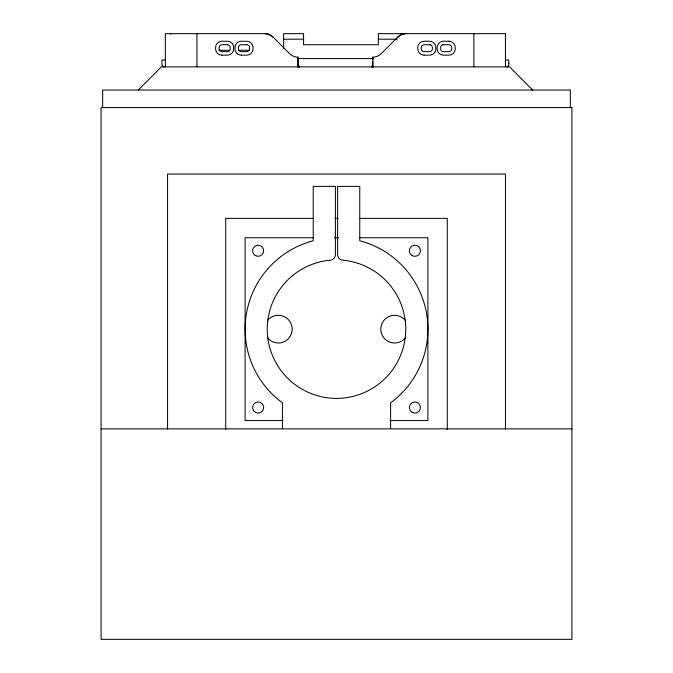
<?xml version="1.0" encoding="UTF-8"?>
<svg xmlns="http://www.w3.org/2000/svg" width="673" height="673" viewBox="0 0 673 673"><rect width="100%" height="100%" fill="white"/><g stroke="black" fill="none" stroke-linecap="round" stroke-linejoin="round"><path stroke-width="1.01" d="M165.356 66.947L165.356 33.65L264.75 33.65A12.19 12.19 0 0 1 273.625 37.663L289.718 53.747A12.072 12.072 0 0 0 298.03 57.188L298.03 66.223M298.03 67.107L298.03 57.188M299.409 66.333L299.409 66.905L299.409 66.333L297.811 66.333M505.44 66.703L505.44 33.65L406.08 33.65A12.19 12.19 0 0 0 397.205 37.663L381.12 53.747A12.072 12.072 0 0 1 372.808 57.188L372.808 67.107M473.868 66.753L473.868 33.65M507.148 67.039L508.847 65.155L508.771 60.015L505.44 60.015M138.302 90.039L161.293 66.888L509.654 66.888L532.646 90.039M403.27 33.65L378.344 33.65L378.344 44.729L303.565 44.729L303.565 33.65L283.627 33.65L283.627 48.254M283.627 39.185L303.565 39.185M378.344 39.185L397.045 39.185M448.95 41.238L443.389 41.238A6.276 6.276 0 0 0 437.164 47.497L437.172 48.902A6.309 6.309 0 0 0 443.423 55.144L448.95 55.144A6.301 6.301 0 0 0 455.234 48.902L455.234 47.497A6.267 6.267 0 0 0 448.975 41.238M430.274 44.729L424.049 44.729A2.768 2.768 0 0 0 421.298 47.497L421.298 48.885A2.793 2.793 0 0 0 424.074 51.653L429.559 51.653A2.793 2.793 0 0 0 432.377 48.885L432.377 47.497A2.768 2.768 0 0 0 429.61 44.729M442.741 44.729L448.975 44.729A2.768 2.768 0 0 1 451.743 47.497L451.743 48.885A2.793 2.793 0 0 1 448.925 51.653L443.431 51.653A2.793 2.793 0 0 1 440.664 48.885L440.664 47.497A2.768 2.768 0 0 1 443.406 44.729M218.885 50.265L229.443 50.265M238.469 50.265L249.313 50.265M221.93 55.144L227.415 55.144A6.309 6.309 0 0 0 233.666 48.902L233.666 47.497A6.267 6.267 0 0 0 227.398 41.238L221.863 41.238A6.267 6.267 0 0 0 215.596 47.497L215.596 48.902A6.293 6.293 0 0 0 221.93 55.161M241.287 55.144L246.781 55.144A6.309 6.309 0 0 0 253.023 48.902L253.023 47.497A6.267 6.267 0 0 0 246.764 41.238L241.22 41.238A6.267 6.267 0 0 0 234.961 47.497L234.961 48.902A6.293 6.293 0 0 0 241.287 55.161M424.099 55.144L429.584 55.144A6.301 6.301 0 0 0 435.868 48.902L435.877 47.497A6.267 6.267 0 0 0 429.61 41.238L424.032 41.238A6.276 6.276 0 0 0 417.798 47.497L417.807 48.902A6.301 6.301 0 0 0 424.04 55.152M297.651 58.576L373.372 58.576M165.356 60.015L161.873 60.015L161.957 65.155L163.657 67.039M508.401 63.565L508.822 63.565M373.136 66.333L371.42 66.333L371.42 66.905M312.869 218.363L225.716 218.363L225.716 429.433M334.927 218.363L338.073 218.363M360.131 218.363L447.284 218.363L447.284 429.433M313.391 237.754L245.098 237.754L245.098 420.549L282.921 420.549M334.397 237.754L338.603 237.754M359.609 237.754L427.902 237.754L427.902 420.549L390.079 420.549M101.076 428.861L571.924 428.861M372.808 61.344L372.808 66.905M570.334 107.579L570.334 90.039L102.649 90.039L102.649 107.579M505.448 429.181L505.448 174.046L167.552 174.046L167.552 429.181M390.592 428.592L390.592 402.824A91.402 91.402 0 0 0 359.769 240.757L359.769 186.387L337.61 186.387L337.61 254.663A5.535 5.535 0 0 0 342.658 260.182A69.243 69.243 0 0 1 395.413 365.532A69.243 69.243 0 0 1 277.587 365.532A69.243 69.243 0 0 1 330.342 260.182A5.535 5.535 0 0 0 335.39 254.663L335.39 186.387L313.231 186.387L313.231 240.757A91.402 91.402 0 0 0 282.408 402.824L282.408 428.592M372.808 57.188L372.808 59.594M372.59 66.333L372.59 66.905M298.24 66.333L298.24 66.905M196.937 33.65L196.937 66.753M170.622 33.65L170.622 34.172M264.75 33.6A11.87 10.961 0 0 1 273.591 37.688M397.238 37.688A11.87 10.961 0 0 1 406.08 33.6M267.585 320.424A13.847 13.847 0 0 1 287.783 319.027A13.847 13.847 0 0 1 287.783 339.276A13.847 13.847 0 0 1 267.585 337.88M405.415 337.88A13.847 13.847 0 0 1 385.217 339.276A13.847 13.847 0 0 1 385.217 319.027A13.847 13.847 0 0 1 405.415 320.424M227.398 44.729L221.863 44.729A2.768 2.768 0 0 0 219.095 47.497L219.095 48.885A2.793 2.793 0 0 0 221.913 51.653L227.398 51.653A2.793 2.793 0 0 0 230.166 48.885L230.166 47.497A2.768 2.768 0 0 0 227.398 44.729M246.764 44.729L241.22 44.729A2.768 2.768 0 0 0 238.452 47.497L238.452 48.885A2.793 2.793 0 0 0 241.271 51.653L246.764 51.653A2.793 2.793 0 0 0 249.532 48.885L249.532 47.497A2.768 2.768 0 0 0 246.764 44.729M571.924 107.579L101.076 107.579L101.076 639.35L571.924 639.35L571.924 107.579M255.353 255.563A5.535 5.535 0 0 0 263.656 250.768A5.535 5.535 0 0 0 255.353 245.973A5.535 5.535 0 0 0 255.353 255.563M412.112 412.33A5.535 5.535 0 0 0 420.423 407.527A5.535 5.535 0 0 0 412.112 402.732A5.535 5.535 0 0 0 412.112 412.33M412.112 255.563A5.535 5.535 0 0 0 420.423 250.768A5.535 5.535 0 0 0 412.112 245.973A5.535 5.535 0 0 0 412.112 255.563M255.353 412.33A5.535 5.535 0 0 0 263.656 407.527A5.535 5.535 0 0 0 255.353 402.732A5.535 5.535 0 0 0 255.353 412.33"/></g></svg>
